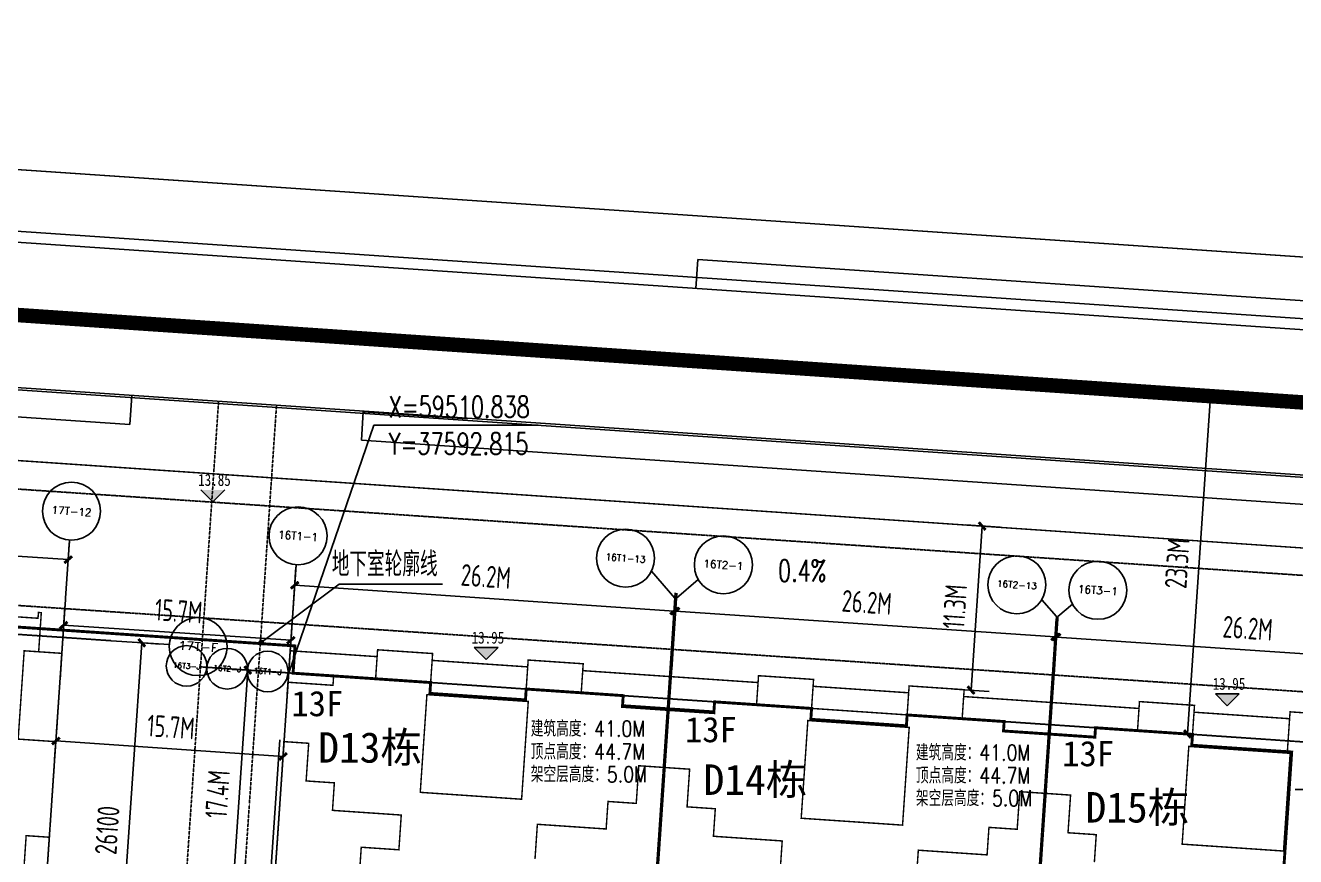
# Model space of a CAD drawing. Header units: inches. Extents: x 12502 to 585460, y 5002 to 415502.
# Drawn here: x 401419 to 488944, y 339849 to 397123 of the extents above; entities that cross this region are included whole.
import ezdxf
from ezdxf.enums import TextEntityAlignment as Align

# ---------------------------------------------------------------- set-up
doc = ezdxf.new("R2010")
doc.units = ezdxf.units.IN
doc.header["$MEASUREMENT"] = 0
for name, pattern in [('ACAD_ISO04W100', [30, 24, -3, 0, -3]), ('DASH', [0.35, 0.25, -0.1]), ('DOTE', [2.42, 2, -0.2, 0.02, -0.2]), ('X-A7-L1-PLAN$0$DOTE', [2.42, 2, -0.2, 0.02, -0.2])]:
    doc.linetypes.add(name, pattern=pattern)
for name, color, linetype in [('-1-500室外标高', 4, 'Continuous'), ('@PAVE', 9, 'Continuous'), ('@YL', 2, 'Continuous'), ('Axis', 6, 'Continuous'), ('AXIS_TEXT', 7, 'Continuous'), ('DIM_COOR', 3, 'Continuous'), ('DIM_LEAD', 3, 'Continuous'), ('DIM_SYMB', 3, 'Continuous'), ('DL_道路中线_干道网_', 4, 'ACAD_ISO04W100'), ('DL_道路红线_干道网_', 6, 'Continuous'), ('DL_道路红线_支路网_', 1, 'Continuous'), ('DOTE', 16, 'Continuous'), ('PUB_DIM', 3, 'Continuous'), ('PUB_TEXT', 7, 'Continuous'), ('RMJM - P1 - P - 120-1$0$文字说明', 7, 'Continuous'), ('SHAPE', 161, 'Continuous'), ('地下轮廓', 5, 'Continuous'), ('屋顶轮廓', 36, 'Continuous'), ('总图草图2013_08_27$0$花都地段2', 6, 'Continuous'), ('扑救面', 2, 'Continuous')]:
    doc.layers.add(name, color=color, linetype=linetype)
doc.styles.add('_TCH_AXIS', font='COMPLEX', dxfattribs={"bigfont": 'GBCBIG'})
doc.styles.add('_TCH_DIM', font='SIMPLEX', dxfattribs={"bigfont": 'GBCBIG'})
doc.styles.add('COMPLEX', font='COMPLEX')
doc.styles.add('DIM_FONT', font='superos.shx', dxfattribs={"width": 0.8, "bigfont": 'haiwenzw.shx'})
doc.styles.add('DIMST', font='', dxfattribs={"width": 0.8})
doc.styles.add('RMJM - P1 - P - 120-1$0$RMJM_TEXT', font='arial.ttf', dxfattribs={"height": 2.5})
doc.styles.add('text_zheng', font='simplex.shx', dxfattribs={"width": 0.8, "bigfont": 'hztxt.shx'})
doc.styles.get('DIMST').set_extended_font_data('SimSun')
doc.dimstyles.new('DIMN500', dxfattribs={"dimscale": 5, "dimtxt": 300, "dimasz": 100, "dimexe": 250, "dimexo": 300, "dimgap": 150, "dimtad": 1, "dimdec": 0, "dimzin": 0, "dimdsep": 46, "dimtxsty": 'DIM_FONT', "dimblk": 'ARCHTICK', "dimcen": 0.09, "dimclrt": 7, "dimazin": 2, "dimtfac": 1, "dimtdec": 0, "dimtix": 1, "dimtmove": 2, "dimatfit": 3, "dimldrblk": 'ARCHTICK', "dimfxl": 1, "dimtolj": 1, "dimtzin": 0, "dimarcsym": 0})

# ---------------------------------------------------------------- blocks, each defined once
blk = doc.blocks.new('_ArchTick')
at = {"color": 0, "linetype": 'ByBlock', "const_width": 0.4}
blk.add_lwpolyline([(-0.5, -0.5), (0.5, 0.5)], dxfattribs=at)
blk = doc.blocks.new('*D197')
at = {"layer": 'Defpoints', "color": 0, "transparency": 16777216}
for p in [(779546, -164775), (786147, -164775), (786147, -182125)]:
    blk.add_point(p, dxfattribs=at)
at = {"layer": 'PUB_DIM', "color": 0, "lineweight": -2, "transparency": 16777216}
for p, q in [((784647, -164775), (778296, -164775)), ((779546, -182125), (779546, -164775)), ((784647, -182125), (778296, -182125))]:
    blk.add_line(p, q, dxfattribs=at)
at = {"layer": 'PUB_DIM', "color": 0, "lineweight": -2, "transparency": 16777216, "xscale": 500, "yscale": 500, "zscale": 500}
for p, rotation in [((779546, -164775), 90), ((779546, -182125), 270)]:
    blk.add_blockref('_ArchTick', p, dxfattribs=dict(at, rotation=rotation))
at = {"layer": 'PUB_DIM', "color": 7, "transparency": 16777216, "insert": (778046, -173450), "char_height": 1500, "attachment_point": 5, "rotation": 90, "style": 'DIM_FONT'}
blk.add_mtext('\\A1;17.4M', dxfattribs=at)
blk = doc.blocks.new('D13D14D15lkx')
at = {"layer": 'SHAPE', "const_width": 100}
for points in [[(783704, -103905), (783704, -101005), (786304, -101005), (786304, -98605), (781554, -98605), (781554, -96705), (779604, -96705), (779604, -94105), (777904, -94105), (777904, -90005), (781004, -90005), (781004, -89355), (783904, -89355), (783904, -87355), (787704, -87355), (787704, -90205), (794304, -90205), (794304, -87355), (798104, -87355), (798104, -89355), (801004, -89355), (801004, -90005), (804104, -90005), (804104, -94105), (802404, -94105), (802404, -96705), (800454, -96705), (800454, -98605), (795704, -98605), (795704, -101005)], [(822014, -101005), (822014, -98605), (826764, -98605), (826764, -96705), (828714, -96705), (828714, -94105), (830414, -94105), (830414, -90005), (827314, -90005), (827314, -89355), (824414, -89355), (824414, -87355), (820614, -87355), (820614, -90205), (814014, -90205), (814014, -87355), (810214, -87355), (810214, -89355), (807314, -89355), (807314, -90005), (804214, -90005), (804214, -94105), (805914, -94105), (805914, -96705), (807864, -96705), (807864, -98605), (812614, -98605), (812614, -101005)], [(834174, -98605), (834174, -96705), (832224, -96705), (832224, -94105), (830524, -94105), (830524, -90005), (833624, -90005), (833624, -89355), (836524, -89355), (836524, -87355), (840324, -87355), (840324, -90205), (846924, -90205), (846924, -87355), (850524, -87355)], [(777904, -90005), (777904, -87829), (783904, -87829)], [(787704, -87829), (794304, -87829)], [(798104, -87829), (810214, -87829)], [(814014, -87829), (820614, -87829)], [(824414, -87829), (836524, -87829)], [(840324, -87829), (846924, -87829)], [(781004, -89355), (777904, -89357)], [(787704, -89356), (794304, -89356)], [(801004, -89355), (807314, -89355)], [(814014, -89355), (820614, -89355)], [(827314, -89355), (833624, -89355)], [(840324, -89355), (846924, -89355)]]:
    blk.add_lwpolyline(points, dxfattribs=at)
for points in [[(787504, -96955), (794504, -96955), (794504, -90206), (787504, -90206)], [(813814, -96955), (820814, -96955), (820814, -90206), (813814, -90206)], [(840124, -96955), (847124, -96955), (847124, -90206), (840124, -90206)]]:
    blk.add_lwpolyline(points, close=True, dxfattribs=at)
blk = doc.blocks.new('_AXISO')
blk.add_circle((0, 0), 0.5)
at = {"layer": 'AXIS_TEXT', "style": 'COMPLEX', "width": 1.041667}
blk.add_attdef('A', text='', height=0.56, dxfattribs=at).set_placement((-0.25, -0.28), (0.25, -0.28), align=Align.FIT)
blk = doc.blocks.new('*D201')
at = {"layer": 'Defpoints', "color": 0, "transparency": 16777216}
for p in [(1670360, 875845), (1619160, 875120), (1670360, 875120)]:
    blk.add_point(p, dxfattribs=at)
at = {"layer": 'PUB_DIM', "color": 0, "lineweight": -2, "transparency": 16777216}
for p, q in [((1619160, 876620), (1619160, 877095)), ((1670360, 876620), (1670360, 877095)), ((1619160, 875845), (1670360, 875845))]:
    blk.add_line(p, q, dxfattribs=at)
at = {"layer": 'PUB_DIM', "color": 0, "lineweight": -2, "transparency": 16777216, "xscale": 500, "yscale": 500, "zscale": 500, "rotation": 180}
blk.add_blockref('_ArchTick', (1619160, 875845), dxfattribs=at)
at = {"layer": 'PUB_DIM', "color": 0, "lineweight": -2, "transparency": 16777216, "xscale": 500, "yscale": 500, "zscale": 500}
blk.add_blockref('_ArchTick', (1670360, 875845), dxfattribs=at)
at = {"layer": 'PUB_DIM', "color": 7, "transparency": 16777216, "insert": (1644760, 877345), "char_height": 1500, "attachment_point": 5, "style": 'DIM_FONT'}
blk.add_mtext('\\A1;51200', dxfattribs=at)
blk = doc.blocks.new('*D202')
at = {"layer": 'Defpoints', "color": 0, "transparency": 16777216}
for p in [(1619160, 840887), (1670360, 840887), (1670360, 837940)]:
    blk.add_point(p, dxfattribs=at)
at = {"layer": 'PUB_DIM', "color": 0, "lineweight": -2, "transparency": 16777216}
for p, q in [((1619160, 839387), (1619160, 836690)), ((1670360, 839387), (1670360, 836690)), ((1619160, 837940), (1670360, 837940))]:
    blk.add_line(p, q, dxfattribs=at)
at = {"layer": 'PUB_DIM', "color": 0, "lineweight": -2, "transparency": 16777216, "xscale": 500, "yscale": 500, "zscale": 500, "rotation": 180}
blk.add_blockref('_ArchTick', (1619160, 837940), dxfattribs=at)
at = {"layer": 'PUB_DIM', "color": 0, "lineweight": -2, "transparency": 16777216, "xscale": 500, "yscale": 500, "zscale": 500}
blk.add_blockref('_ArchTick', (1670360, 837940), dxfattribs=at)
at = {"layer": 'PUB_DIM', "color": 7, "transparency": 16777216, "insert": (1644760, 839440), "char_height": 1500, "attachment_point": 5, "style": 'DIM_FONT'}
blk.add_mtext('\\A1;51200', dxfattribs=at)
blk = doc.blocks.new('*D203')
at = {"layer": 'Defpoints', "color": 0, "transparency": 16777216}
for p in [(1673703, 870473), (1675808, 870473), (1673703, 844373)]:
    blk.add_point(p, dxfattribs=at)
at = {"layer": 'PUB_DIM', "color": 0, "lineweight": -2, "transparency": 16777216}
for p, q in [((1675203, 870473), (1677058, 870473)), ((1675808, 844373), (1675808, 870473)), ((1675203, 844373), (1677058, 844373))]:
    blk.add_line(p, q, dxfattribs=at)
at = {"layer": 'PUB_DIM', "color": 0, "lineweight": -2, "transparency": 16777216, "xscale": 500, "yscale": 500, "zscale": 500}
for p, rotation in [((1675808, 870473), 90), ((1675808, 844373), 270)]:
    blk.add_blockref('_ArchTick', p, dxfattribs=dict(at, rotation=rotation))
at = {"layer": 'PUB_DIM', "color": 7, "transparency": 16777216, "insert": (1674308, 857423), "char_height": 1500, "attachment_point": 5, "rotation": 90, "style": 'DIM_FONT'}
blk.add_mtext('\\A1;26100', dxfattribs=at)
blk = doc.blocks.new('*D204')
at = {"layer": 'Defpoints', "color": 0, "transparency": 16777216}
for p in [(1614333, 870473), (1617706, 870473), (1617706, 844373)]:
    blk.add_point(p, dxfattribs=at)
at = {"layer": 'PUB_DIM', "color": 0, "lineweight": -2, "transparency": 16777216}
for p, q in [((1616206, 870473), (1613083, 870473)), ((1614333, 844373), (1614333, 870473)), ((1616206, 844373), (1613083, 844373))]:
    blk.add_line(p, q, dxfattribs=at)
at = {"layer": 'PUB_DIM', "color": 0, "lineweight": -2, "transparency": 16777216, "xscale": 500, "yscale": 500, "zscale": 500}
for p, rotation in [((1614333, 870473), 90), ((1614333, 844373), 270)]:
    blk.add_blockref('_ArchTick', p, dxfattribs=dict(at, rotation=rotation))
at = {"layer": 'PUB_DIM', "color": 7, "transparency": 16777216, "insert": (1612833, 857423), "char_height": 1500, "attachment_point": 5, "rotation": 90, "style": 'DIM_FONT'}
blk.add_mtext('\\A1;26100', dxfattribs=at)
blk = doc.blocks.new('*D233')
at = {"layer": 'Defpoints', "color": 0, "transparency": 16777216}
for p in [(419709, 354754), (403705, 350559), (419362, 349521)]:
    blk.add_point(p, dxfattribs=at)
at = {"layer": 'PUB_DIM', "color": 0, "lineweight": -2, "transparency": 16777216}
for p, q in [((403804, 352056), (404135, 357040)), ((404052, 355792), (419709, 354754)), ((419462, 351017), (419792, 356002))]:
    blk.add_line(p, q, dxfattribs=at)
at = {"layer": 'PUB_DIM', "color": 0, "lineweight": -2, "transparency": 16777216, "xscale": 500, "yscale": 500, "zscale": 500}
for p, rotation in [((404052, 355792), 176.2064134436829), ((419709, 354754), 356.2064134436829)]:
    blk.add_blockref('_ArchTick', p, dxfattribs=dict(at, rotation=rotation))
at = {"layer": 'PUB_DIM', "color": 7, "transparency": 16777216, "insert": (411980, 356770), "char_height": 1500, "attachment_point": 5, "rotation": 356.20641, "style": 'DIM_FONT'}
blk.add_mtext('\\A1;15.7M', dxfattribs=at)
blk = doc.blocks.new('*D234')
at = {"layer": 'Defpoints', "color": 0, "transparency": 16777216}
for p in [(403704, 350548), (419360, 349484), (419174, 346752)]:
    blk.add_point(p, dxfattribs=at)
at = {"layer": 'PUB_DIM', "color": 0, "lineweight": -2, "transparency": 16777216}
for p, q in [((403603, 349052), (403434, 346569)), ((403519, 347816), (419174, 346752)), ((419258, 347987), (419089, 345505))]:
    blk.add_line(p, q, dxfattribs=at)
at = {"layer": 'PUB_DIM', "color": 0, "lineweight": -2, "transparency": 16777216, "xscale": 500, "yscale": 500, "zscale": 500}
for p, rotation in [((403519, 347816), 176.1100513344951), ((419174, 346752), 356.1100513344952)]:
    blk.add_blockref('_ArchTick', p, dxfattribs=dict(at, rotation=rotation))
at = {"layer": 'PUB_DIM', "color": 7, "transparency": 16777216, "insert": (411448, 348780), "char_height": 1500, "attachment_point": 5, "rotation": 356.11005, "style": 'DIM_FONT'}
blk.add_mtext('\\A1;15.7M', dxfattribs=at)
blk = doc.blocks.new('*D236')
at = {"layer": 'Defpoints', "color": 0, "transparency": 16777216}
for p in [(229236, 388843), (528645, 374254), (528254, 368503)]:
    blk.add_point(p, dxfattribs=at)
at = {"layer": 'PUB_DIM', "color": 0, "lineweight": -2, "transparency": 16777216}
for p, q in [((229338, 390340), (229712, 395842)), ((229627, 394595), (528645, 374254)), ((528356, 369999), (528730, 375501))]:
    blk.add_line(p, q, dxfattribs=at)
at = {"layer": 'PUB_DIM', "color": 0, "lineweight": -2, "transparency": 16777216, "xscale": 500, "yscale": 500, "zscale": 500}
for p, rotation in [((229627, 394595), 176.1084515953642), ((528645, 374254), 356.1084515953643)]:
    blk.add_blockref('_ArchTick', p, dxfattribs=dict(at, rotation=rotation))
at = {"layer": 'PUB_DIM', "color": 7, "transparency": 16777216, "insert": (379238, 385921), "char_height": 1500, "attachment_point": 5, "rotation": 356.10845, "style": 'DIM_FONT'}
blk.add_mtext('\\A1;299.7M', dxfattribs=at)
blk = doc.blocks.new('*D254')
at = {"layer": 'Defpoints', "color": 0, "transparency": 16777216}
for p in [(478187, 371909), (483074, 371576), (476604, 348632)]:
    blk.add_point(p, dxfattribs=at)
at = {"layer": 'PUB_DIM', "color": 0, "lineweight": -2, "transparency": 16777216}
for p, q in [((479684, 371807), (484321, 371492)), ((481491, 348300), (483074, 371576)), ((478100, 348531), (482738, 348215))]:
    blk.add_line(p, q, dxfattribs=at)
at = {"layer": 'PUB_DIM', "color": 0, "lineweight": -2, "transparency": 16777216, "xscale": 500, "yscale": 500, "zscale": 500}
for p, rotation in [((483074, 371576), 86.10845159630017), ((481491, 348300), 266.1084515963001)]:
    blk.add_blockref('_ArchTick', p, dxfattribs=dict(at, rotation=rotation))
at = {"layer": 'PUB_DIM', "color": 7, "transparency": 16777216, "insert": (480786, 360040), "char_height": 1500, "attachment_point": 5, "rotation": 86.10845, "style": 'DIM_FONT'}
blk.add_mtext('\\A1;23.3M', dxfattribs=at)
blk = doc.blocks.new('*D255')
at = {"layer": 'Defpoints', "color": 0, "transparency": 16777216}
for p in [(464714, 362802), (467346, 362623), (463945, 351498)]:
    blk.add_point(p, dxfattribs=at)
at = {"layer": 'PUB_DIM', "color": 0, "lineweight": -2, "transparency": 16777216}
for p, q in [((466211, 362700), (468593, 362538)), ((466577, 351319), (467346, 362623)), ((465442, 351396), (467824, 351234))]:
    blk.add_line(p, q, dxfattribs=at)
at = {"layer": 'PUB_DIM', "color": 0, "lineweight": -2, "transparency": 16777216, "xscale": 500, "yscale": 500, "zscale": 500}
for p, rotation in [((467346, 362623), 86.10856388642858), ((466577, 351319), 266.1085638864286)]:
    blk.add_blockref('_ArchTick', p, dxfattribs=dict(at, rotation=rotation))
at = {"layer": 'PUB_DIM', "color": 7, "transparency": 16777216, "insert": (465465, 357073), "char_height": 1500, "attachment_point": 5, "rotation": 86.10856, "style": 'DIM_FONT'}
blk.add_mtext('\\A1;11.3M', dxfattribs=at)
blk = doc.blocks.new('gdzh')
at = {"layer": 'PUB_TEXT', "style": 'text_zheng', "width": 0.8}
for s, p in [('建筑高度：41.0M', (37262343, 59367742)), ('顶点高度：44.7M', (37262343, 59366162)), ('架空层高度：5.0M', (37262343, 59364600))]:
    blk.add_text(s, height=1093.1, dxfattribs=at).set_placement(p)
blk = doc.blocks.new('D13D14D15dwzx')
at = {"layer": 'DOTE', "linetype": 'DOTE'}
for p, q in [((782375.4, -202508.3), (782375.4, -161313)), ((808575.4, -202508.3), (808575.4, -161313)), ((808685.4, -202508.3), (808685.4, -161456.9)), ((834885.4, -199700.8), (834885.4, -161456.9)), ((834995.3, -182124.8), (834995.3, -161456.9)), ((776328, -164774.6), (813441, -164774.6)), ((830129.7, -164774.8), (866061, -164774.8))]:
    blk.add_line(p, q, dxfattribs=at)
at = {"layer": 'DOTE'}
blk.add_line((868916.7, -166938.4), (852111.5, -168081.6), dxfattribs=at)
at = {"layer": 'PUB_DIM'}
for p, q in [((806833.6, -156093.5), (808575.4, -157835.3)), ((810089.9, -156430.8), (808685.4, -157835.3)), ((833799.2, -156226.9), (834885.4, -157313)), ((835924.6, -156382.8), (834995.3, -157312.1)), ((782375.4, -161313), (782375.4, -157313)), ((782375.4, -162732.3), (782375.4, -157470)), ((808575.4, -162732.3), (808575.4, -157470)), ((808685.4, -162732.3), (808685.4, -157470)), ((834885.4, -161313), (834885.4, -157313)), ((834885.4, -162732.3), (834885.4, -157470)), ((834995.3, -161312.1), (834995.3, -157312.1)), ((834995.3, -162732.3), (834995.3, -157469)), ((808575.4, -161313), (808575.4, -157835.3)), ((808685.4, -161313), (808685.4, -157835.3)), ((782375.4, -158720), (808575.4, -158720)), ((808685.4, -158720), (834885.4, -158720)), ((834995.3, -158719), (861195.3, -158719))]:
    blk.add_line(p, q, dxfattribs=at)
for centre, radius in [((782375.4, -155313.5), 2000), ((804992, -155313.5), 2000), ((811748.7, -155313.5), 2000), ((832020, -155313.5), 2000), ((837614.2, -155312.6), 2000), ((775320.9, -164774.6), 1400), ((778120.9, -164774.6), 1400), ((780920.9, -164774.8), 1400)]:
    blk.add_circle(centre, radius, dxfattribs=at)
at = {"layer": 'PUB_DIM', "xscale": 500, "yscale": 500, "zscale": 500, "rotation": 180}
for p in [(782375.4, -158720), (808685.4, -158720), (834995.3, -158719)]:
    blk.add_blockref('_ArchTick', p, dxfattribs=at)
at = {"layer": 'PUB_DIM', "xscale": 500, "yscale": 500, "zscale": 500}
for p in [(808575.4, -158720), (834885.4, -158720)]:
    blk.add_blockref('_ArchTick', p, dxfattribs=at)
at = {"layer": 'AXIS_TEXT', "style": '_TCH_AXIS'}
for s, height, p, p2 in [('16T1-1', 554.2, (781003, -155590.6), (783747.7, -155590.6)), ('16T1-13', 467.54, (803611.6, -155547.3), (806372.3, -155547.3)), ('16T2-1', 529.71, (810374, -155578.4), (813123.4, -155578.4)), ('16T2-13', 449.89, (830638.1, -155538.5), (833401.8, -155538.5)), ('16T3-1', 534.44, (836239.9, -155579.8), (838988.5, -155579.8)), ('16T3-J', 367.54, (774358.3, -164958.4), (776283.5, -164958.4)), ('16T2-J', 364.35, (777158, -164956.8), (779083.8, -164956.8)), ('16T1-J', 380.9, (779959.6, -164965.2), (781882.2, -164965.2))]:
    blk.add_text(s, height=height, dxfattribs=at).set_placement(p, p2, align=Align.FIT)
at = {"layer": 'PUB_DIM', "color": 7, "char_height": 1500, "attachment_point": 5, "style": 'DIM_FONT'}
for insert in [(795475.4, -157220), (821785.4, -157220), (848095.3, -157219)]:
    blk.add_mtext('\\A1;26.2M', dxfattribs=dict(at, insert=insert))
at = {"layer": 'PUB_DIM'}
dim = blk.add_aligned_dim(p1=(786146.6, -182124.6), p2=(786146.6, -164774.6), distance=6601.1, text='17.4M', dimstyle='DIMN500', dxfattribs=at)
dim.commit()
dim.dimension.update_dxf_attribs({"geometry": '*D197', "text_midpoint": (778045.6, -173449.6)})
blk = doc.blocks.new('DG1-20140317')
at = {"layer": 'Axis'}
for p, q in [((1619160.4, 873194.6), (1619160.4, 877194.6)), ((1670360.4, 873194.6), (1670360.4, 877194.6)), ((1615943.9, 870473.5), (1611943.9, 870473.5)), ((1673702.7, 870473.5), (1677702.7, 870473.5)), ((1615943.9, 844373.4), (1611943.9, 844373.4)), ((1673702.7, 844373.4), (1677702.7, 844373.4)), ((1619160.4, 840547.9), (1619160.4, 836547.9)), ((1670360.4, 840547.9), (1670360.4, 836547.9))]:
    blk.add_line(p, q, dxfattribs=at)
for centre in [(1609943.9, 844373.4), (1679702.7, 844373.4)]:
    blk.add_circle(centre, 2000, dxfattribs=at)
at = {"layer": 'DOTE', "linetype": 'DOTE'}
for p, q in [((1619160.4, 873194.6), (1619160.4, 840547.9)), ((1670360.4, 873194.6), (1670360.4, 840547.9)), ((1673702.7, 870473.5), (1615943.9, 870473.5)), ((1673702.7, 844373.4), (1615943.9, 844373.4))]:
    blk.add_line(p, q, dxfattribs=at)
at = {"layer": 'SHAPE', "const_width": 100}
for points in [[(1619160.4, 856673.4), (1619160.4, 867473.4), (1620760.4, 867473.4), (1620760.4, 872073.4), (1620960.4, 872073.4), (1620960.4, 871673.4), (1627760.4, 871673.4), (1627760.4, 872073.4), (1627960.4, 872073.4), (1627960.4, 867873.4), (1630860.4, 867873.4), (1630860.4, 870973.4), (1635660.4, 870973.4), (1635660.4, 869173.4), (1640460.4, 869173.4), (1640460, 870973.3), (1641160.4, 870973.3), (1641160.4, 872073.4), (1641360.4, 872073.4), (1641360.4, 871673.4), (1648160.4, 871673.4), (1648160.4, 872073.4), (1648360.4, 872073.4), (1648360.4, 867473.4), (1651360.4, 867473.4), (1651360.4, 872073.5), (1651560.4, 872073.5), (1651560.4, 871673.5), (1658360.4, 871673.5), (1658360.4, 872073.5), (1658560.4, 872073.5), (1658560.4, 867473.4), (1661560.4, 867473.4), (1661560.4, 872073.4), (1661760.4, 872073.4), (1661760.4, 871673.4), (1668560.4, 871673.4), (1668560.4, 872073.4), (1668760.4, 872073.4), (1668760.4, 869373.4), (1670360.4, 869373.4), (1670360.4, 856673.4), (1668760.4, 856673.4), (1668760.4, 852073.4), (1668560.4, 852073.4), (1668560.4, 852473.4), (1661760.4, 852473.4), (1661760.4, 852073.4), (1661560.4, 852073.4), (1661560.4, 856673.4), (1658560.4, 856673.4), (1658560.4, 852073.4), (1658360.4, 852073.4), (1658360.4, 852473.4), (1651560.4, 852473.4), (1651560.4, 852073.4), (1651360.4, 852073.4), (1651360.4, 856673.4), (1648360.4, 856673.4), (1648360.4, 852073.4), (1648160.4, 852073.4), (1648160.4, 852473.4), (1641360.4, 852473.4), (1641360.4, 852073.4), (1641160.4, 852073.4), (1641160.4, 856673.4), (1638160.4, 856673.4), (1638160.4, 852073.4), (1637960.4, 852073.4), (1637960.4, 852473.4), (1631160.4, 852473.4), (1631160.4, 852073.4), (1630960.4, 852073.4), (1630960.4, 856673.4), (1627960.4, 856673.4), (1627960.4, 852073.4), (1627760.4, 852073.4), (1627760.4, 852473.4), (1620960.4, 852473.4), (1620960.4, 852073.4), (1620760.4, 852073.4), (1620760.4, 856673.4), (1619160.4, 856673.4), (1619160.4, 867473.4), (1620760.4, 867473.4)], [(1619160.4, 844373.4), (1619160.4, 870974.8)], [(1668760.4, 870974.8), (1670360.4, 870974.8), (1670360.4, 844373.4), (1619160.4, 844373.4), (1619160.4, 870974.8), (1620760.4, 870974.8)], [(1627960.4, 870974.8), (1641160.4, 870974.8)], [(1630860.4, 870973.4), (1630860.4, 862973.4), (1638060.4, 862973.4), (1638060.4, 869173.4)], [(1648360.4, 870974.8), (1651360.4, 870974.8)], [(1658560.4, 870974.8), (1661560.4, 870974.8)], [(1670360.4, 870974.8), (1670360.4, 844373.4)], [(1670360.4, 869373.4), (1667760.4, 869373.4), (1667760.4, 863273.4), (1670360.4, 863273.4)]]:
    blk.add_lwpolyline(points, dxfattribs=at)
at = {"layer": 'Axis'}
ref = blk.add_blockref('_AXISO', (1619160.4, 879194.6), dxfattribs=dict(at, xscale=4000, yscale=4000, zscale=4000))
ref.add_attrib('A', '17T-1', dxfattribs={"layer": 'AXIS_TEXT', "height": 643.02, "style": '_TCH_AXIS'}).set_placement((1617797.8, 878873.1), (1620523, 878873.1), align=Align.FIT)
ref = blk.add_blockref('_AXISO', (1670360.4, 879194.6), dxfattribs=dict(at, xscale=4000, yscale=4000, zscale=4000))
ref.add_attrib('A', '17T-12', dxfattribs={"layer": 'AXIS_TEXT', "height": 529.71, "style": '_TCH_AXIS'}).set_placement((1668985.7, 878929.7), (1671735.1, 878929.7), align=Align.FIT)
ref = blk.add_blockref('_AXISO', (1609943.9, 870473.5), dxfattribs=dict(at, xscale=4000, yscale=4000, zscale=4000))
ref.add_attrib('A', '17T-F', dxfattribs={"layer": 'AXIS_TEXT', "height": 598.35, "style": '_TCH_AXIS'}).set_placement((1608576.2, 870174.3), (1611311.5, 870174.3), align=Align.FIT)
ref = blk.add_blockref('_AXISO', (1679702.7, 870473.5), dxfattribs=dict(at, xscale=4000, yscale=4000, zscale=4000))
ref.add_attrib('A', '17T-F', dxfattribs={"layer": 'AXIS_TEXT', "height": 598.35, "style": '_TCH_AXIS'}).set_placement((1678335.1, 870174.3), (1681070.4, 870174.3), align=Align.FIT)
ref = blk.add_blockref('_AXISO', (1619160.4, 834547.9), dxfattribs=dict(at, xscale=4000, yscale=4000, zscale=4000))
ref.add_attrib('A', '17T-1', dxfattribs={"layer": 'AXIS_TEXT', "height": 643.02, "style": '_TCH_AXIS'}).set_placement((1617797.8, 834226.4), (1620523, 834226.4), align=Align.FIT)
ref = blk.add_blockref('_AXISO', (1670360.4, 834547.9), dxfattribs=dict(at, xscale=4000, yscale=4000, zscale=4000))
ref.add_attrib('A', '17T-12', dxfattribs={"layer": 'AXIS_TEXT', "height": 529.71, "style": '_TCH_AXIS'}).set_placement((1668985.7, 834283), (1671735.1, 834283), align=Align.FIT)
at = {"layer": 'AXIS_TEXT', "style": '_TCH_AXIS'}
for p, p2 in [((1608573.2, 844088.4), (1611314.6, 844088.4)), ((1678332, 844088.4), (1681073.4, 844088.4))]:
    blk.add_text('17P-A', height=569.99, dxfattribs=at).set_placement(p, p2, align=Align.FIT)
at = {"layer": 'PUB_DIM'}
for p1, p2, distance, picture, middle in [((1619160.4, 875119.6), (1670360.4, 875119.6), 724.9, '*D201', (1644760.4, 877344.5)), ((1617706.2, 844373.4), (1617706.2, 870473.5), 3373.7, '*D204', (1612832.5, 857423.4)), ((1673702.7, 844373.4), (1673702.7, 870473.5), -2105.4, '*D203', (1674308.1, 857423.4)), ((1619160.4, 840886.7), (1670360.4, 840886.7), -2946.4, '*D202', (1644760.4, 839440.3))]:
    dim = blk.add_aligned_dim(p1=p1, p2=p2, distance=distance, dimstyle='DIMN500', dxfattribs=at)
    dim.commit()
    dim.dimension.update_dxf_attribs({"geometry": picture, "text_midpoint": middle})

msp = doc.modelspace()

# ---------------------------------------------------------------- hatches: boundary and pattern name
at = {"layer": '-1-500室外标高'}
for points in [[(414329.7, 364291.1), (415154.7, 365116.1), (413504.7, 365116.1)], [(433173.6, 353425.2), (433998.6, 354250.2), (432348.6, 354250.2)], [(484238.9, 350246.5), (485063.9, 351071.5), (483413.9, 351071.5)]]:
    msp.add_hatch(color=113, dxfattribs=at).paths.add_polyline_path(points)

# ---------------------------------------------------------------- linework, layer by layer
at = {"layer": '-1-500室外标高', "color": 113}
for p, q in [((414329.7, 364291.1), (413504.7, 365116.1)), ((414329.7, 364291.1), (415154.7, 365116.1)), ((433173.6, 353425.2), (432348.6, 354250.2)), ((433998.6, 354250.2), (432348.6, 354250.2)), ((433173.6, 353425.2), (433998.6, 354250.2)), ((484238.9, 350246.5), (483413.9, 351071.5)), ((485063.9, 351071.5), (483413.9, 351071.5)), ((484238.9, 350246.5), (485063.9, 351071.5))]:
    msp.add_line(p, q, dxfattribs=at)
at = {"layer": '@PAVE'}
for points in [[(456724.5, 363345.2), (456724.5, 363337.7)], [(457724.5, 363277.2), (457724.5, 363269.8)], [(458724.5, 363209.2), (458724.5, 363202)], [(459724.5, 363141.2), (459724.5, 363134.2)], [(460724.5, 363074.1), (460724.5, 363066.3)]]:
    msp.add_lwpolyline(points, dxfattribs=at)
at = {"layer": '@YL', "color": 1, "linetype": 'X-A7-L1-PLAN$0$DOTE', "ltscale": 2.5, "const_width": 1000}
msp.add_lwpolyline([(521608.9, 73448.8), (528262, 368502.5), (229244, 388843.2), (219696.8, 248494.8), (61243.9, 250686.9), (26304.7, 103523.4), (26122.6, 76828.4)], close=True, dxfattribs=at)
at = {"layer": '@YL'}
for points in [[(498754.7, 360486.6), (339520.2, 371318.2)], [(417512, 322304.6), (419249.8, 347869.1)]]:
    msp.add_lwpolyline(points, dxfattribs=at)
at = {"layer": '@YL', "color": 8}
for points in [[(438724.5, 364569.7), (438724.5, 364569.6)], [(479724.5, 361780.7), (479724.5, 361780.6)], [(417193, 322034.3), (418950.5, 347889.5)]]:
    msp.add_lwpolyline(points, dxfattribs=at)
at = {"layer": 'DIM_COOR', "color": 3}
for p, q in [((419565.5, 352508.4), (425420.7, 369572)), ((425420.7, 369572), (436750.7, 369572))]:
    msp.add_line(p, q, dxfattribs=at)
at = {"layer": 'DIM_LEAD'}
for p, q in [((417673, 354601.7), (423044.4, 358629.4)), ((423044.4, 358629.4), (430168.9, 358629.4))]:
    msp.add_line(p, q, dxfattribs=at)
at = {"layer": 'DIM_LEAD', "const_width": 200}
msp.add_lwpolyline([(417593, 354541.7, 1), (417753, 354661.7, 1)], format="xyb", close=True, dxfattribs=at)
at = {"layer": 'DIM_SYMB'}
msp.add_lwpolyline([(455013.5, 360814.5, 0, 0, 0), (455262.1, 364807.8, 400, 0, 0), (455355.3, 366304.9, 0, 0, 0)], format="xyseb", dxfattribs=at)
at = {"layer": 'DL_道路中线_干道网_', "color": 8, "ltscale": 0.04}
msp.add_line((229244, 388842.2), (499157.3, 370481.4), dxfattribs=at)
at = {"layer": 'DL_道路红线_干道网_', "color": 8}
for p, q in [((254857.2, 397123.5), (497838.6, 380594.7)), ((447614.5, 378999.6), (447750.3, 380995)), ((447750.3, 380995), (499632.4, 377465.7)), ((408611.1, 369625.1), (342123.5, 374147.9)), ((500947.4, 363343.9), (424569.5, 368539.5))]:
    msp.add_line(p, q, dxfattribs=at)
for points in [[(408744.8, 371590.5), (408611.1, 369625.1)], [(424703.2, 370504.9), (424569.5, 368539.5)], [(424703.2, 370504.9), (431855, 370021.3)]]:
    msp.add_lwpolyline(points, dxfattribs=at)
at = {"layer": 'DL_道路红线_支路网_'}
msp.add_line((254865.1, 397123.4), (497846.5, 380594.6), dxfattribs=at)
at = {"layer": 'DL_道路红线_支路网_', "color": 4}
for p, q in [((254517.8, 392135), (499496.7, 375470.3)), ((501083.1, 365339.3), (347902.5, 375759.4))]:
    msp.add_line(p, q, dxfattribs=at)
at = {"layer": 'DL_道路红线_支路网_', "color": 8}
msp.add_lwpolyline([(519570.7, 344937.9, 0.4009851), (501072.9, 365189.7), (347892.3, 375609.8)], format="xyb", dxfattribs=at)
at = {"layer": '地下轮廓', "linetype": 'DASH', "ltscale": 3, "const_width": 200}
msp.add_lwpolyline([(487951.9, 336430.2), (488674.7, 347055.2), (481790.6, 347523.5), (481841.5, 348271.7), (475156.9, 348726.4), (475112.8, 348078.1), (468817.4, 348506.4), (468861.5, 349154.9), (462176.9, 349609.6), (462126, 348861.1), (455541.2, 349309), (455592.1, 350057.5), (452000.4, 350301.8), (448907.6, 350512.2), (448856.7, 349763.7), (442561.2, 350192), (442612.1, 350940.7), (435927.6, 351395), (435876.7, 350646.7), (429291.9, 351094.6), (429342.8, 351843.1), (419864.7, 352487.6), (419992.5, 354366), (345016.2, 359466.3)], dxfattribs=at)
at = {"layer": '总图草图2013_08_27$0$花都地段2', "color": 1}
for p, q in [((498746.3, 360486.7), (339520.1, 371318.1)), ((421492.9, 365741.9), (346824.6, 370821.2)), ((498754.7, 360486.1), (421492.9, 365741.9))]:
    msp.add_line(p, q, dxfattribs=at)
at = {"layer": '扑救面', "color": 8, "linetype": 'DASH'}
msp.add_lwpolyline([(238674, 368046), (233464.3, 368395.8, -0.1138772), (238100, 376102.5), (512898.3, 357652.6), (515664.3, 357466.8, -0.114662), (519358.4, 349200.8), (233464.3, 368395.8)], format="xyb", dxfattribs=at)
at = {"layer": '扑救面', "color": 8, "linetype": 'DASH', "ltscale": 3}
for points in [[(402259.7, 320494.4), (402259.7, 320494.4, 0.4142136), (411849.8, 328862.9), (414730.7, 371213.4)], [(416850.2, 343433.7), (416578.3, 339436.6, 0.4142136), (424946.7, 329846.5), (431736.7, 329384.6)]]:
    msp.add_lwpolyline(points, format="xyb", dxfattribs=at)
msp.add_lwpolyline([(416850.2, 343433.7), (418721.5, 370942)], dxfattribs=at)

# ---------------------------------------------------------------- block references
for name, p, rotation in [('DG1-20140317', (-1321541.5, -400244.8), 356.1115885327925), ('D13D14D15dwzx', (-349823, 570001.6), 356.1084379013189)]:
    msp.add_blockref(name, p, dxfattribs=dict(rotation=rotation))
for p in [(-36826102.8, -59019627.7), (-36799562.6, -59021276.1)]:
    msp.add_blockref('gdzh', p)
at = {"layer": '屋顶轮廓', "rotation": 356.1102764197749}
msp.add_blockref('D13D14D15lkx', (-350485.3, 494430.1), dxfattribs=at)

# ---------------------------------------------------------------- texts
at = {"layer": '-1-500室外标高', "color": 113, "style": 'DIMST', "width": 0.8}
for s, p in [('13.85', (413324, 365391.1)), ('13.95', (432167.9, 354525.2)), ('13.95', (483233.2, 351346.5))]:
    msp.add_text(s, height=825, dxfattribs=at).set_placement(p)
at = {"layer": 'PUB_TEXT', "style": '_TCH_DIM', "width": 0.705882}
for s, p in [('X=59510.838', (426450.7, 370097)), ('Y=37592.815', (426450.7, 367559.5)), ('0.4%', (453280.9, 358803))]:
    msp.add_text(s, height=1487.5, dxfattribs=at).set_placement(p)
at = {"layer": 'PUB_TEXT', "style": '_TCH_DIM'}
msp.add_text('地下室轮廓线', height=1687.94, dxfattribs=at).set_placement((422532.2, 359154.4))
at = {"layer": 'RMJM - P1 - P - 120-1$0$文字说明', "attachment_point": 3, "style": 'RMJM - P1 - P - 120-1$0$RMJM_TEXT'}
for s, insert, char_height, width in [('{\\fSimSun|b0|i0|c134|p2;13F}', (423324.3, 351270.7), 1750, 4104.055), ('{\\fSimSun|b0|i0|c134|p2;13F}', (450438.1, 349478.7), 1750, 4104.055), ('{\\fSimSun|b0|i0|c134|p2;D13栋}', (428748.3, 348421.6), 2100, 10640.691), ('{\\fSimSun|b0|i0|c134|p2;13F}', (476434.3, 347822.2), 1750, 4104.055), ('{\\fSimSun|b0|i0|c134|p2;D14栋}', (455299.5, 346203.1), 2100, 11120.743), ('{\\fSimSun|b0|i0|c134|p2;D15栋}', (481618.3, 344295.2), 2100, 9248.559)]:
    msp.add_mtext(s, dxfattribs=dict(at, insert=insert, char_height=char_height, width=width))

# ---------------------------------------------------------------- dimensions: what is measured, and where the dimension line sits
at = {"layer": 'PUB_DIM'}
for p1, p2, distance, text, picture, middle in [((229236.1, 388843.2), (528254.1, 368502.6), 5765, '299.7M', '*D236', (379238.2, 385921.1)), ((476603.8, 348632.4), (478187.2, 371908.8), -4898, '23.3M', '*D254', (480785.7, 360040)), ((463945.1, 351497.6), (464714.1, 362802.2), -2638.2, '11.3M', '*D255', (465465.2, 357072.6)), ((403705.2, 350558.8), (419362.3, 349520.7), 5245.1, '15.7M', '*D233', (411980, 356770.1)), ((403704.5, 350548.1), (419359.8, 349483.6), -2738.2, '15.7M', '*D234', (411448.1, 348780.4))]:
    dim = msp.add_aligned_dim(p1=p1, p2=p2, distance=distance, text=text, dimstyle='DIMN500', dxfattribs=at)
    dim.commit()
    dim.dimension.update_dxf_attribs({"geometry": picture, "text_midpoint": middle})

doc.saveas('drawing.dxf')
